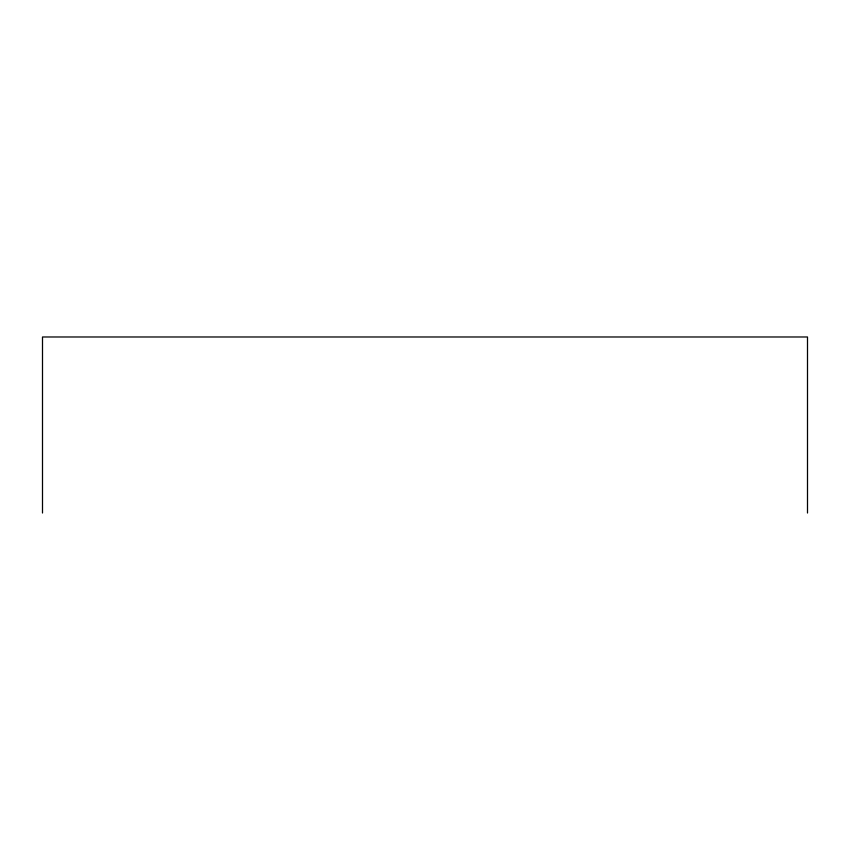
<?xml version="1.0" encoding="UTF-8"?>
<svg xmlns="http://www.w3.org/2000/svg" width="850" height="850" viewBox="0 0 850 850"><rect width="100%" height="100%" fill="white"/><g stroke="black" fill="none" stroke-linecap="round" stroke-linejoin="round"><path stroke-width="1.27" d="M807.5 513.017L807.5 336.983L42.5 336.983L42.5 513.017"/></g></svg>
